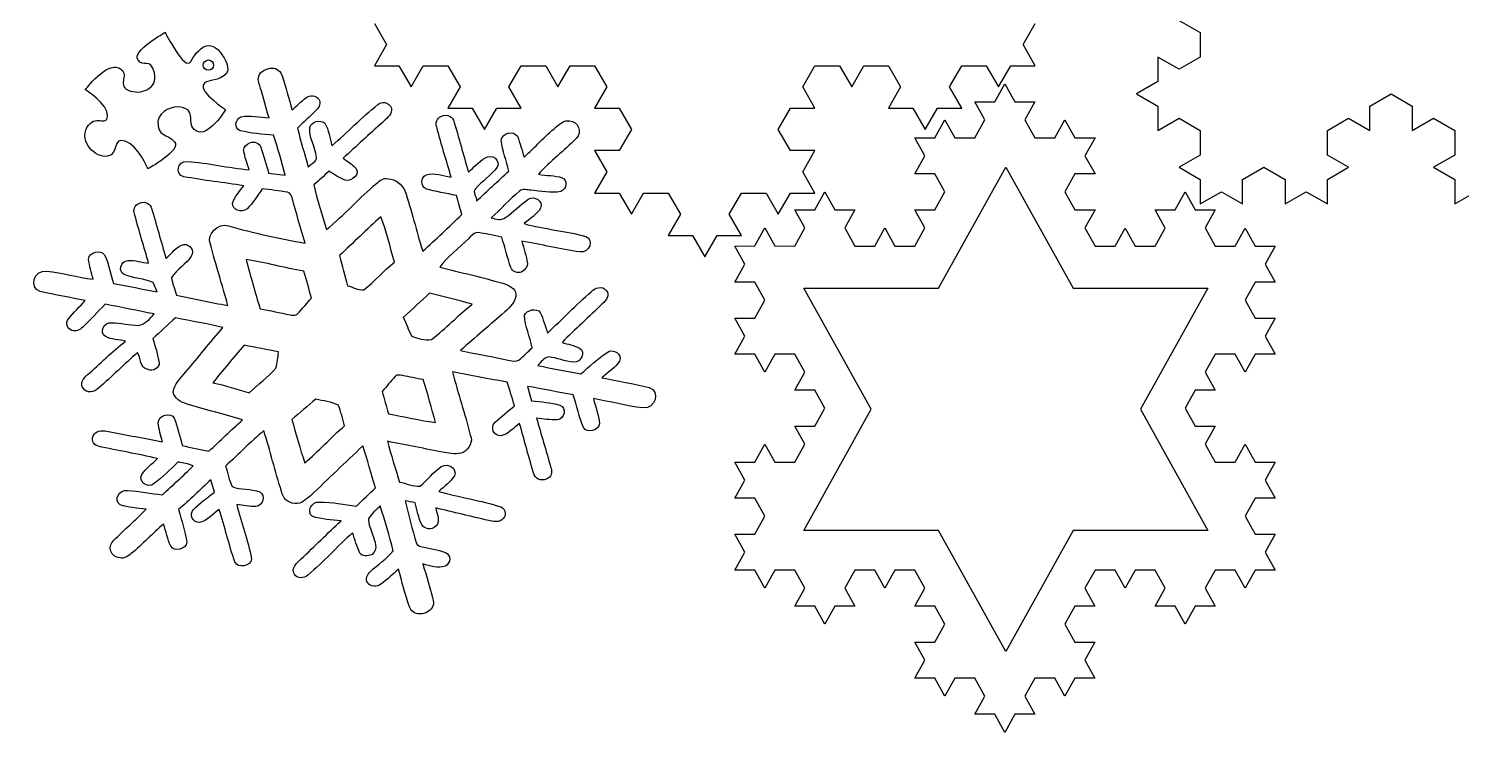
# Model space of a CAD drawing. Extents: x 0 to 244, y 143 to 297.
# Drawn here: x 0.2 to 121.4, y 142.6 to 202.1 of the extents above; entities that cross this region are included whole.
import ezdxf

# ---------------------------------------------------------------- set-up
doc = ezdxf.new("R2010")
doc.units = 0
doc.layers.add('Layer_1', color=7, linetype='CONTINUOUS')

msp = doc.modelspace()

# ---------------------------------------------------------------- linework, layer by layer
at = {"layer": 'Layer_1', "color": 7}
for points in [[(29.432097, 198.974301), (31.503489, 198.974301), (32.539185, 197.180134), (33.574881, 198.974301), (35.646273, 198.974301), (36.681968, 197.180134), (35.646273, 195.385199), (37.717664, 195.385199), (38.75336, 193.591032), (39.789056, 195.385199), (41.860448, 195.385199), (40.824752, 197.180134), (41.860448, 198.974301), (43.93184, 198.974301), (44.967536, 197.180134), (46.003232, 198.974301), (48.074623, 198.974301), (49.110319, 197.180134), (48.074623, 195.385199), (50.146015, 195.385199), (51.181711, 193.591032), (50.146015, 191.796864), (48.074623, 191.796864), (49.110319, 190.002697), (48.074623, 188.207762), (50.146015, 188.207762), (51.181711, 186.413595), (52.217407, 188.207762), (54.288799, 188.207762), (55.324495, 186.413595), (54.288799, 184.619428), (56.360191, 184.619428), (57.395886, 182.82526), (58.431582, 184.619428), (60.502974, 184.619428), (59.467278, 186.413595), (60.502974, 188.207762), (62.574366, 188.207762), (63.610062, 186.413595), (64.645758, 188.207762), (66.71715, 188.207762), (65.681454, 190.002697), (66.71715, 191.796864), (64.645758, 191.796864), (63.610062, 193.591032), (64.645758, 195.385199), (66.71715, 195.385199), (65.681454, 197.180134), (66.71715, 198.974301), (68.788541, 198.974301), (69.824237, 197.180134), (70.859933, 198.974301), (72.931325, 198.974301), (73.967021, 197.180134), (72.931325, 195.385199), (75.002717, 195.385199), (76.038413, 193.591032), (77.074109, 195.385199), (79.1455, 195.385199), (78.109804, 197.180134), (79.1455, 198.974301), (81.216892, 198.974301), (82.252588, 197.180134), (83.288284, 198.974301), (85.359676, 198.974301), (84.32398, 200.768468), (85.359676, 202.563403)], [(29.432097, 202.563403), (30.467793, 200.768468), (29.432097, 198.974301)], [(97.522684, 202.818023), (99.316851, 201.782327), (99.316851, 199.710936), (97.522684, 198.67524), (95.727749, 199.710936), (95.727749, 197.639544), (93.933582, 196.603848), (95.727749, 195.568152), (95.727749, 193.49676), (97.522684, 194.532456), (99.316851, 193.49676), (99.316851, 191.425368), (97.522684, 190.389672), (99.316851, 189.353977), (99.316851, 187.282585), (101.111019, 188.318281), (102.905953, 187.282585), (102.905953, 189.353977), (104.700121, 190.389672), (106.494288, 189.353977), (106.494288, 187.282585), (108.288455, 188.318281), (110.08339, 187.282585), (110.08339, 189.353977), (111.877557, 190.389672), (110.08339, 191.425368), (110.08339, 193.49676), (111.877557, 194.532456), (113.671725, 193.49676), (113.671725, 195.568152), (115.465892, 196.603848), (117.260827, 195.568152), (117.260827, 193.49676), (119.054994, 194.532456), (120.849161, 193.49676), (120.849161, 191.425368), (119.054994, 190.389672), (120.849161, 189.353977), (120.849161, 187.282585), (122.643329, 188.318281)], [(4.976192, 196.951611), (4.976192, 196.951611)], [(75.169275, 183.728237), (76.016245, 185.252239), (75.169275, 186.775999), (76.862989, 186.775999), (77.710649, 188.299274), (76.863218, 189.823032), (75.169503, 189.823197), (76.016475, 191.346473), (75.168585, 192.8712), (76.862511, 192.871034), (77.709714, 194.395035), (78.556456, 192.871277), (80.250614, 192.871112), (81.097586, 194.395111), (80.250614, 195.918871), (81.944556, 195.918871), (82.791282, 197.442389), (83.638485, 195.918871), (85.332428, 195.918871), (84.485456, 194.395111), (85.332428, 192.871112), (87.026585, 192.871277), (87.873327, 194.395035), (88.7203, 192.871034), (90.414453, 192.8712), (89.566568, 191.346473), (90.413537, 189.823197), (88.719823, 189.823032), (87.872392, 188.299274), (88.720069, 186.775999), (90.413999, 186.775999), (89.567022, 185.252239), (90.413999, 183.728237), (92.107936, 183.727494), (92.954897, 185.251252), (93.801866, 183.727494), (95.495333, 183.726314), (96.34231, 185.250797), (95.495564, 186.774557), (97.189047, 186.774392), (98.036008, 188.299362), (98.882977, 186.77536), (100.576906, 186.775195), (99.729945, 185.251677), (100.576906, 183.727434), (102.271075, 183.727599), (103.118052, 185.251358), (103.964773, 183.727599), (105.658488, 183.727434), (104.811742, 182.203677), (105.658719, 180.679676), (103.964773, 180.679676), (103.117821, 179.156158), (103.96502, 177.631914), (105.658719, 177.632079), (104.811742, 176.108079), (105.65895, 174.584077), (103.964088, 174.58449), (103.11759, 173.06073), (102.270621, 174.58449), (100.576444, 174.584902), (99.730177, 173.060659), (100.576906, 171.537142), (98.883208, 171.537142), (98.036239, 170.013141), (98.882746, 168.488659), (100.576444, 168.488494), (99.729723, 166.964734), (100.575511, 165.440735), (102.26968, 165.4409), (103.11688, 166.964417), (103.963378, 165.441142), (105.658257, 165.441307), (104.811057, 163.917306), (105.658009, 162.393547), (103.964088, 162.393712), (103.117111, 160.869469), (103.964088, 159.345709), (105.658009, 159.345709), (104.811057, 157.821951), (105.657778, 156.298192), (103.963857, 156.298027), (103.117111, 154.774267), (102.270142, 156.298027), (100.576213, 156.298192), (99.729244, 154.773948), (100.576213, 153.250431), (98.882044, 153.250431), (98.035084, 151.726188), (97.188346, 153.251157), (95.494648, 153.250992), (96.3416, 154.774752), (95.494648, 156.298995), (93.800933, 156.298253), (92.953972, 154.774735), (92.107004, 156.298253), (90.413305, 156.298253), (89.565396, 154.774735), (90.412142, 153.250975), (88.718673, 153.25081), (87.870766, 151.727777), (88.718198, 150.203776), (90.411894, 150.20361), (89.565173, 148.680334), (90.412827, 147.155608), (88.718903, 147.155773), (87.871702, 145.632013), (87.02496, 147.155773), (85.330803, 147.155773), (84.483831, 145.632013), (85.330803, 144.108253), (83.636859, 144.108253), (82.790133, 142.584496), (81.942932, 144.108253), (80.248987, 144.108253), (81.095959, 145.632013), (80.249217, 147.156016), (78.554813, 147.155603), (77.708088, 145.632328), (76.861346, 147.156088), (75.166942, 147.155923), (76.014849, 148.680408), (75.167878, 150.203684), (76.861823, 150.203684), (77.709025, 151.727926), (76.861823, 153.251201), (75.167878, 153.251201), (76.014849, 154.775203), (75.167878, 156.29872), (73.473706, 156.299463), (72.626519, 154.77619), (71.779546, 156.299463), (70.08606, 156.300643), (69.239105, 154.776401), (70.08583, 153.252641), (68.392592, 153.252641), (67.545391, 151.727917), (66.698435, 153.251916), (65.004491, 153.252081), (65.851464, 154.775597), (65.004491, 156.299599), (63.310334, 156.299599), (62.463362, 154.775597), (61.61662, 156.299599), (59.922922, 156.299599), (60.769648, 157.823599), (59.922694, 159.347357), (61.61662, 159.347357), (62.463821, 160.871117), (61.61639, 162.395118), (59.922694, 162.395118), (60.769894, 163.91885), (59.922463, 165.443096), (61.617557, 165.442683), (62.463821, 166.965958), (63.310794, 165.442198), (65.005198, 165.442198), (65.851233, 166.965958), (65.004491, 168.489718), (66.698435, 168.489883), (67.545391, 170.01364), (66.698896, 171.537883), (65.005198, 171.538296), (65.851693, 173.062055), (65.005888, 174.586299), (63.311731, 174.585886), (62.464528, 173.062129), (61.618246, 174.585404), (59.923152, 174.585404), (60.770354, 176.109403), (59.923384, 177.633406), (61.617557, 177.633406), (62.464299, 179.157164), (61.617326, 180.681164), (59.923384, 180.681164), (60.770354, 182.204923), (59.923612, 183.72844), (61.617557, 183.728853), (62.464299, 185.252611), (63.311253, 183.728853), (65.005198, 183.72844), (65.85217, 185.253167), (65.005198, 186.776685), (66.699355, 186.77652), (67.546327, 188.300763), (68.393298, 186.775795), (70.086537, 186.77596), (69.239565, 185.2522), (70.086765, 183.727956), (71.780236, 183.728369), (72.627207, 185.252128), (73.474413, 183.728369), (75.169275, 183.728204), (75.169275, 183.728237)], [(20.486062, 189.8828), (21.882774, 189.709599)], [(11.049613, 179.859469), (10.707807, 180.648149)], [(42.391697, 171.856489), (42.740747, 170.642826)], [(15.892906, 162.904976), (15.59185, 163.95176)], [(33.686999, 152.664526), (33.686726, 152.664531)]]:
    msp.add_lwpolyline(points, dxfattribs=at)
at = {"layer": 'Layer_1', "color": 1}
for points in [[(15.821826, 199.033657), (15.821826, 199.033657)], [(82.871015, 149.409949), (77.173195, 159.661628), (65.779121, 159.661628), (71.476245, 169.912583), (65.779469, 180.16191), (77.174761, 180.16191), (82.871363, 190.411057), (88.568139, 180.16191), (99.96256, 180.16191), (94.265437, 169.911317), (99.961864, 159.661628), (88.568835, 159.661628), (82.871015, 149.409949), (82.871015, 149.409949)], [(28.543423, 180.02871), (28.543423, 180.02871)], [(22.814057, 177.904615), (22.814032, 177.90459)], [(34.268672, 175.827771), (34.268672, 175.827771)], [(18.850982, 171.295082), (18.850982, 171.295082)], [(34.614873, 168.798617), (34.614847, 168.79861)], [(23.544955, 165.368519), (23.54493, 165.368512)]]:
    msp.add_lwpolyline(points, dxfattribs=at)
at = {"layer": 'Layer_1', "color": 7}
for points in [[(9.405292, 199.492485), (8.933488, 200.21585), (11.721377, 201.811094), (11.721377, 201.811094)], [(11.721377, 201.811094), (11.721377, 201.811094), (13.419165, 198.451383), (13.901577, 199.330333)], [(13.901577, 199.330333), (14.486028, 200.393661), (15.513996, 201.484772), (16.581365, 199.848106)], [(4.976192, 196.951611), (4.976192, 196.951611), (6.752277, 199.310128), (7.800956, 198.791345)], [(10.818685, 198.377127), (10.479228, 199.725861), (9.876086, 198.769119), (9.405292, 199.492485)], [(16.581365, 199.848106), (16.581365, 199.848106), (17.49719, 198.629699), (16.70563, 198.113442)], [(7.800956, 198.791345), (8.850139, 198.272562), (7.591826, 197.379468), (8.608176, 196.912715)], [(8.608176, 196.912715), (9.62402, 196.445963), (11.158141, 197.028393), (10.818685, 198.377127)], [(16.70563, 198.113442), (15.91407, 197.597185), (15.232126, 197.889663), (14.934596, 197.328954)], [(19.805729, 197.045815), (19.728932, 197.386122), (19.524263, 197.733028), (19.654297, 198.086355)], [(19.654297, 198.086355), (19.76212, 198.516926), (20.316829, 198.7569), (20.75244, 198.77997)], [(20.75244, 198.77997), (21.200249, 198.797256), (21.53028, 198.474115), (21.633946, 198.113657)], [(21.633946, 198.113657), (21.929859, 197.158044), (22.20596, 196.198019), (22.462942, 195.231208)], [(6.854316, 194.732515), (6.941201, 195.705422), (4.976192, 196.951611), (4.976192, 196.951611)], [(14.934596, 197.328954), (14.638582, 196.767234), (16.84606, 195.2614), (16.84606, 195.2614)], [(20.516916, 194.572977), (20.260495, 195.391276), (20.081568, 196.233101), (19.805729, 197.045815)], [(23.640695, 196.276234), (23.968296, 196.528421), (24.516902, 196.482133), (24.725072, 196.161035)], [(13.042328, 195.484169), (12.391702, 195.599847), (11.305643, 195.211896), (11.114194, 194.29506)], [(14.357722, 193.468645), (13.378248, 194.106642), (14.536543, 195.168454), (13.042328, 195.484169)], [(16.84606, 195.2614), (16.84606, 195.2614), (15.337196, 192.831154), (14.357722, 193.468645)], [(22.462942, 195.231208), (22.858323, 195.577224), (23.230655, 195.944588), (23.640695, 196.276234)], [(24.505552, 195.210917), (24.003782, 194.685633), (23.452857, 194.210021), (22.933958, 193.707685)], [(24.725072, 196.161035), (24.972153, 195.85112), (24.757704, 195.469271), (24.505552, 195.210917)], [(25.844299, 192.212235), (27.161512, 193.343733), (28.350807, 194.601491), (29.721732, 195.692677)], [(29.721732, 195.692677), (30.185045, 196.095401), (30.94221, 195.742762), (30.895645, 195.209015)], [(30.895645, 195.209015), (30.853567, 194.769484), (30.408768, 194.487147), (30.108167, 194.17768)], [(5.115612, 193.747485), (5.802102, 194.957809), (6.770463, 193.770721), (6.854316, 194.732515)], [(11.114194, 194.29506), (11.048525, 192.926626), (11.924444, 193.274165), (12.52405, 192.537665)], [(18.088109, 193.480236), (17.561613, 193.663336), (17.615093, 194.445369), (18.142427, 194.662077)], [(18.142427, 194.662077), (18.944985, 194.837141), (19.730604, 194.597723), (20.516916, 194.572977)], [(23.974696, 193.744193), (24.07235, 194.283353), (24.861309, 194.433754), (25.244693, 194.125843)], [(25.244693, 194.125843), (25.580482, 193.544093), (25.671398, 192.850131), (25.844299, 192.212235)], [(30.108167, 194.17768), (28.992425, 193.187761), (27.912948, 192.152873), (26.785008, 191.168735)], [(34.749266, 193.689213), (34.611786, 193.984193), (34.618035, 194.410523), (34.957976, 194.619795)], [(34.957976, 194.619795), (35.353504, 194.928685), (35.985646, 194.779349), (36.116321, 194.361613)], [(36.116321, 194.361613), (36.594278, 192.919412), (36.953289, 191.434982), (37.392411, 189.981611)], [(44.81664, 193.808689), (45.132198, 194.029535), (45.50553, 194.4198), (45.936796, 194.311529)], [(45.936796, 194.311529), (46.713384, 194.283994), (47.026583, 193.36337), (46.524819, 192.838081)], [(6.863409, 191.329866), (5.840998, 191.12983), (4.430637, 192.540191), (5.115612, 193.747485)], [(8.336913, 192.604344), (7.211958, 192.972594), (7.88582, 191.520306), (6.863409, 191.329866)], [(20.905437, 193.107855), (19.953353, 193.19643), (18.996949, 193.249139), (18.088109, 193.480236)], [(21.882774, 189.709599), (21.595853, 190.85364), (21.270131, 191.986182), (20.905437, 193.107855)], [(22.933958, 193.707685), (23.179352, 192.598166), (23.52822, 191.527187), (23.841687, 190.43724)], [(24.534178, 191.227723), (24.474753, 192.093385), (23.880845, 192.862327), (23.974696, 193.744193)], [(35.920891, 189.558402), (35.545438, 190.937164), (35.095593, 192.302079), (34.749266, 193.689213)], [(40.167539, 192.668687), (40.194362, 193.271096), (41.234241, 193.530183), (41.530821, 193.011517)], [(41.530821, 193.011517), (41.769214, 192.438923), (41.914685, 191.831981), (42.101992, 191.253988)], [(42.101992, 191.253988), (43.021207, 192.085178), (43.860842, 192.994862), (44.81664, 193.808689)], [(46.524819, 192.838081), (45.499362, 191.790499), (44.281874, 190.882519), (43.310134, 189.794631)], [(10.262016, 190.25391), (10.262016, 190.25391), (9.461869, 192.23761), (8.336913, 192.604344)], [(12.52405, 192.537665), (13.125676, 191.802681), (10.262016, 190.25391), (10.262016, 190.25391)], [(18.36855, 191.819776), (18.360114, 192.105404), (18.644697, 192.326918), (18.890005, 192.462513)], [(18.839768, 190.18133), (18.645384, 190.710833), (18.475428, 191.265109), (18.36855, 191.819776)], [(18.890005, 192.462513), (19.264205, 192.625892), (19.702993, 192.418126), (19.818701, 192.089009)], [(19.818701, 192.089009), (20.069859, 191.36212), (20.293244, 190.626472), (20.486062, 189.8828)], [(38.775913, 191.167938), (39.363184, 191.615605), (40.168287, 190.939607), (39.82242, 190.384822)], [(40.818245, 190.063475), (40.590885, 190.927303), (40.285485, 191.782688), (40.167539, 192.668687)], [(13.309358, 189.592743), (12.549309, 189.745841), (12.733267, 190.951358), (13.597679, 190.874736)], [(13.597679, 190.874736), (15.374977, 190.772611), (17.069583, 190.331966), (18.839768, 190.18133)], [(23.841687, 190.43724), (24.08902, 190.675635), (24.564835, 190.864857), (24.534178, 191.227723)], [(26.785008, 191.168735), (27.129344, 190.88679), (27.543309, 190.6716), (27.829433, 190.335744)], [(37.392411, 189.981611), (37.845994, 190.381538), (38.251483, 190.831274), (38.775913, 191.167938)], [(39.82242, 190.384822), (39.321241, 189.711032), (38.54574, 189.219641), (37.99332, 188.577573)], [(18.373758, 188.831809), (16.688336, 189.090454), (14.977949, 189.282804), (13.309358, 189.592743)], [(25.594359, 190.054299), (25.167482, 189.671353), (24.743929, 189.281467), (24.317052, 188.898515)], [(26.942203, 189.308571), (26.435312, 189.460137), (26.045669, 189.803121), (25.594359, 190.054299)], [(27.829433, 190.335744), (28.281628, 189.861811), (27.551442, 189.130687), (26.942203, 189.308571)], [(29.644404, 189.050912), (29.901608, 189.254975), (30.233372, 189.523282), (30.58916, 189.421177)], [(30.58916, 189.421177), (31.265881, 189.411377), (31.722561, 188.908496), (32.00681, 188.432715)], [(33.775945, 188.563732), (33.375735, 188.820316), (33.307929, 189.490975), (33.810749, 189.75638)], [(33.810749, 189.75638), (34.535206, 189.98334), (35.221959, 189.645445), (35.920891, 189.558402)], [(38.06453, 187.530388), (38.993474, 188.364376), (39.886836, 189.238076), (40.818245, 190.063475)], [(43.310134, 189.794631), (43.977566, 189.670657), (44.692976, 189.712052), (45.331533, 189.505429)], [(45.331533, 189.505429), (45.797356, 189.277004), (45.71867, 188.557737), (45.222978, 188.340838)], [(17.433094, 187.362203), (17.594033, 187.900974), (18.049516, 188.34829), (18.373758, 188.831809)], [(19.931111, 188.556976), (19.539084, 187.979624), (19.177679, 187.372209), (18.661245, 186.861288)], [(22.082599, 188.272337), (21.376115, 188.422252), (20.651961, 188.466945), (19.931111, 188.556976)], [(22.504223, 187.720144), (22.432805, 187.931908), (22.367566, 188.233495), (22.082599, 188.272337)], [(24.317052, 188.898515), (24.589885, 187.620336), (25.010296, 186.373855), (25.373131, 185.112262)], [(25.373131, 185.112262), (26.879763, 186.353985), (28.164631, 187.789034), (29.644404, 189.050912)], [(32.00681, 188.432715), (32.590458, 186.732856), (32.997589, 184.991375), (33.520615, 183.283372)], [(36.370272, 187.995811), (35.51021, 188.203769), (34.616706, 188.313055), (33.775945, 188.563732)], [(36.832767, 186.387706), (36.679734, 186.919805), (36.535485, 187.457921), (36.370272, 187.995811)], [(37.99332, 188.577573), (37.682995, 188.265314), (38.148429, 187.861158), (38.06453, 187.530388)], [(41.716724, 188.367251), (40.867608, 187.65844), (40.144414, 186.856398), (39.324626, 186.118848)], [(42.679326, 188.44699), (42.372613, 188.451688), (41.985971, 188.602654), (41.716724, 188.367251)], [(42.431351, 187.652946), (42.98466, 188.072259), (43.748943, 187.505981), (43.490749, 186.93924)], [(45.222978, 188.340838), (44.369325, 188.160372), (43.519355, 188.381941), (42.679326, 188.44699)], [(9.171362, 186.333025), (9.033877, 186.628005), (9.055295, 187.058698), (9.395237, 187.267971)], [(9.395237, 187.267971), (9.78104, 187.574064), (10.407737, 187.423162), (10.538412, 187.005426)], [(10.538412, 187.005426), (11.011434, 185.580391), (11.355189, 184.096546), (11.820972, 182.660136)], [(18.661245, 186.861288), (18.175873, 186.498683), (17.376958, 186.788533), (17.433094, 187.362203)], [(23.566767, 183.968604), (23.206403, 185.221614), (22.835455, 186.458762), (22.504223, 187.720144)], [(40.519352, 186.133942), (41.211282, 186.583831), (41.73942, 187.203058), (42.431351, 187.652946)], [(43.490749, 186.93924), (43.208166, 186.384071), (42.552545, 186.046925), (42.096638, 185.618458)], [(10.32553, 182.262898), (9.964726, 183.627286), (9.510283, 184.971636), (9.171362, 186.333025)], [(15.574398, 183.887455), (15.184316, 184.658018), (16.175792, 185.737043), (17.087394, 185.423109)], [(33.520615, 183.283372), (34.650874, 184.296052), (35.746491, 185.331924), (36.832767, 186.387706)], [(39.324626, 186.118848), (39.712051, 186.016556), (40.138337, 185.84781), (40.519352, 186.133942)], [(42.096638, 185.618458), (43.802402, 185.142657), (45.627118, 185.021387), (47.332882, 184.545582)], [(17.087394, 185.423109), (19.214701, 184.836242), (21.379378, 184.361646), (23.566767, 183.968604)], [(37.387071, 184.346112), (36.58703, 183.539909), (35.629024, 182.849888), (34.977919, 181.928549)], [(38.093055, 184.86124), (37.798824, 184.785922), (37.607844, 184.530405), (37.387071, 184.346112)], [(40.225211, 184.472487), (39.528451, 184.625199), (38.825953, 184.802553), (38.093055, 184.86124)], [(40.977724, 181.912979), (40.684746, 182.748637), (40.472035, 183.614262), (40.225211, 184.472487)], [(47.332882, 184.545582), (48.047216, 184.25854), (47.646122, 183.097764), (46.80827, 183.228484)], [(5.244485, 182.624804), (5.271309, 183.227212), (6.311182, 183.4863), (6.607767, 182.967634)], [(11.820972, 182.660136), (12.286599, 183.091399), (12.616478, 183.707387), (13.299862, 183.85747)], [(13.299862, 183.85747), (13.849862, 183.885561), (14.236151, 183.322922), (13.9434, 182.876333)], [(17.031884, 178.705488), (16.574653, 180.441704), (16.002456, 182.142847), (15.574398, 183.887455)], [(46.80827, 183.228484), (45.164366, 183.452604), (43.551709, 183.86454), (41.914907, 184.137163)], [(41.914907, 184.137163), (42.082913, 183.516452), (42.281237, 182.891203), (42.390889, 182.253704)], [(5.637765, 180.914667), (5.496795, 181.478114), (5.317292, 182.041759), (5.244485, 182.624804)], [(6.607767, 182.967634), (6.973466, 182.208643), (7.10001, 181.338137), (7.370913, 180.54259)], [(8.267271, 181.309577), (7.728282, 181.572711), (7.946904, 182.418014), (8.562239, 182.511352)], [(8.562239, 182.511352), (9.170731, 182.519096), (9.748236, 182.366342), (10.32553, 182.262898)], [(13.9434, 182.876333), (13.542093, 182.184806), (12.690133, 181.761528), (12.279097, 181.067203)], [(34.977919, 181.928549), (36.754086, 181.50087), (38.540638, 181.072961), (40.292704, 180.582599)], [(41.906426, 181.539475), (41.53223, 181.376103), (41.083718, 181.581069), (40.977724, 181.912979)], [(42.390889, 182.253704), (42.399325, 181.968076), (42.180911, 181.683462), (41.906426, 181.539475)], [(1.153255, 179.88773), (0.178368, 180.202048), (0.617606, 181.723711), (1.698881, 181.588661)], [(1.698881, 181.588661), (3.050151, 181.503388), (4.300867, 181.059827), (5.637765, 180.914667)], [(10.707807, 180.648149), (9.949485, 180.978294), (9.028053, 180.970854), (8.267271, 181.309577)], [(12.279097, 181.067203), (12.32254, 180.550043), (12.557017, 180.059939), (12.680707, 179.556567)], [(4.973057, 179.113785), (3.708727, 179.37274), (2.403218, 179.568897), (1.153255, 179.88773)], [(7.370913, 180.54259), (8.600979, 180.32954), (9.817072, 180.081102), (11.049613, 179.859469)], [(12.680707, 179.556567), (14.132581, 179.267925), (15.572902, 178.945626), (17.031884, 178.705488)], [(40.292704, 180.582599), (40.792346, 180.419655), (41.356981, 180.181442), (41.417548, 179.641331)], [(41.417548, 179.641331), (41.400474, 179.041721), (40.926917, 178.563491), (40.466074, 178.15219)], [(44.088172, 176.352274), (45.305366, 177.538634), (46.513261, 178.725902), (47.776909, 179.860576)], [(47.776909, 179.860576), (48.087082, 180.209964), (48.737445, 180.373634), (49.040849, 179.977701)], [(49.040849, 179.977701), (49.414797, 179.592765), (49.047972, 179.132933), (48.713258, 178.832246)], [(3.544641, 177.569604), (3.963522, 178.126807), (4.512653, 178.591106), (4.973057, 179.113785)], [(6.654054, 178.808811), (6.018896, 178.161534), (5.403485, 177.482561), (4.753663, 176.849652)], [(10.786195, 177.976863), (9.419529, 178.262133), (8.037703, 178.537716), (6.654054, 178.808811)], [(42.123173, 177.873194), (42.311263, 178.317557), (43.177661, 178.532568), (43.471493, 178.096715)], [(48.713258, 178.832246), (47.595491, 177.739528), (46.417754, 176.678729), (45.314646, 175.571641)], [(3.828244, 176.583502), (3.418749, 176.725912), (3.283093, 177.234204), (3.544641, 177.569604)], [(6.669668, 176.07022), (6.15231, 176.40462), (6.509214, 177.311933), (7.203206, 177.242055)], [(7.203206, 177.242055), (7.974858, 177.231679), (8.700048, 177.017867), (9.4717, 177.007491)], [(9.4717, 177.007491), (10.053045, 177.109641), (10.437267, 177.579164), (10.786195, 177.976863)], [(12.616816, 177.665642), (11.976577, 177.072655), (11.324926, 176.487451), (10.694411, 175.897261)], [(16.603694, 176.824769), (15.307283, 177.195289), (13.932539, 177.337842), (12.616816, 177.665642)], [(40.466074, 178.15219), (39.221723, 177.060239), (37.954848, 175.988722), (36.722691, 174.890984)], [(42.797974, 175.127081), (42.565517, 176.045191), (42.214538, 176.933093), (42.123173, 177.873194)], [(43.471493, 178.096715), (43.736582, 177.541091), (43.888686, 176.936059), (44.088172, 176.352274)], [(4.753663, 176.849652), (4.511123, 176.631226), (4.147596, 176.46163), (3.828244, 176.583502)], [(8.372477, 175.689391), (7.809701, 175.815592), (7.167285, 175.804481), (6.669668, 176.07022)], [(10.694411, 175.897261), (10.889401, 175.219265), (11.093924, 174.535915), (11.218386, 173.846923)], [(13.474793, 173.083263), (14.531155, 174.316285), (15.549802, 175.583164), (16.603694, 176.824769)], [(5.140143, 172.821546), (6.224399, 173.774535), (7.244244, 174.779507), (8.372477, 175.689391)], [(9.391125, 174.71758), (8.263184, 173.733441), (7.21544, 172.681965), (6.0875, 171.697826)], [(10.280481, 173.281519), (9.561949, 173.400096), (9.670439, 174.258966), (9.391125, 174.71758)], [(36.722691, 174.890984), (38.096768, 174.579967), (39.49783, 174.367832), (40.874367, 174.04823)], [(41.680904, 174.099509), (42.073962, 174.416981), (42.422046, 174.78666), (42.797974, 175.127081)], [(45.314646, 175.571641), (45.802089, 175.414482), (46.335269, 175.314864), (46.798622, 175.095024)], [(46.798622, 175.095024), (47.323239, 174.772005), (46.970699, 173.849523), (46.269448, 173.908019)], [(46.912986, 172.926881), (47.648163, 173.519298), (48.309012, 174.180824), (49.095576, 174.704389)], [(49.095576, 174.704389), (49.64395, 175.140864), (50.442997, 174.547419), (50.170143, 173.995046)], [(11.218386, 173.846923), (11.273573, 173.435356), (10.670821, 173.059267), (10.280481, 173.281519)], [(40.874367, 174.04823), (41.125201, 174.018159), (41.447937, 173.921003), (41.680904, 174.099509)], [(44.174077, 174.340203), (43.767941, 174.251256), (43.509343, 173.902826), (43.264631, 173.618728)], [(43.264631, 173.618728), (44.468136, 173.351581), (45.685386, 173.131349), (46.912986, 172.926881)], [(46.269448, 173.908019), (45.548891, 173.923794), (44.89231, 174.295879), (44.174077, 174.340203)], [(50.170143, 173.995046), (49.858535, 173.394362), (49.162498, 173.054225), (48.687289, 172.58304)], [(4.816917, 171.66092), (4.462417, 172.051452), (4.793225, 172.526641), (5.140143, 172.821546)], [(12.408798, 171.364078), (12.469425, 172.031964), (13.048507, 172.551809), (13.474793, 173.083263)], [(40.678103, 172.217791), (39.121725, 172.467084), (37.589649, 172.796507), (36.042843, 173.085721)], [(36.042843, 173.085721), (36.507616, 171.286628), (37.107348, 169.526391), (37.552688, 167.721707)], [(41.293106, 170.193631), (41.09811, 170.871627), (40.892562, 171.545394), (40.678103, 172.217791)], [(48.687289, 172.58304), (50.010119, 172.303743), (51.369259, 172.089502), (52.684976, 171.761701)], [(6.0875, 171.697826), (5.745684, 171.348631), (5.096084, 171.239435), (4.816917, 171.66092)], [(13.585798, 170.355683), (13.056983, 170.510237), (12.513206, 170.817995), (12.408798, 171.364078)], [(46.263452, 171.130338), (44.972563, 171.335189), (43.692311, 171.654435), (42.391697, 171.856489)], [(47.122591, 168.371536), (46.741778, 169.256273), (46.568913, 170.214638), (46.263452, 171.130338)], [(52.684976, 171.761701), (53.659863, 171.447383), (53.24018, 169.914924), (52.158884, 170.049962)], [(11.127476, 168.794535), (11.147025, 169.385559), (12.250991, 169.735258), (12.501573, 169.156875)], [(18.276093, 169.010813), (16.72608, 169.49424), (15.143066, 169.883635), (13.585798, 170.355683)], [(39.651898, 168.81821), (40.166009, 169.300584), (40.749672, 169.739992), (41.293106, 170.193631)], [(42.740747, 170.642826), (43.539551, 170.538047), (44.37028, 170.499128), (45.133092, 170.2632)], [(45.133092, 170.2632), (45.715765, 170.031216), (45.557913, 169.109815), (44.90109, 169.01383)], [(52.158884, 170.049962), (50.724736, 170.167152), (49.366929, 170.586206), (47.963979, 170.81458)], [(47.963979, 170.81458), (48.154195, 170.116626), (48.395381, 169.431711), (48.485873, 168.714367)], [(11.518477, 167.149445), (11.362974, 167.690127), (11.195423, 168.228668), (11.127476, 168.794535)], [(12.501573, 169.156875), (12.789323, 168.412632), (12.957768, 167.627675), (13.179915, 166.855271)], [(15.422829, 166.366967), (16.383264, 167.237886), (17.300999, 168.154263), (18.276093, 169.010813)], [(40.163463, 167.667713), (39.513747, 167.620239), (39.212974, 168.403921), (39.651898, 168.81821)], [(41.716325, 168.722065), (41.211505, 168.353868), (40.80054, 167.832356), (40.163463, 167.667713)], [(42.968541, 164.368049), (42.493054, 165.801667), (42.143172, 167.274457), (41.716325, 168.722065)], [(44.90109, 169.01383), (44.314512, 169.003096), (43.741118, 169.104944), (43.163971, 169.17126)], [(43.163971, 169.17126), (43.532186, 167.781128), (43.9868, 166.436171), (44.335597, 165.040449)], [(48.485873, 168.714367), (48.45905, 168.111964), (47.419171, 167.85287), (47.122591, 168.371536)], [(6.067875, 166.797347), (5.607431, 166.897226), (5.42661, 167.443966), (5.714865, 167.796337)], [(5.714865, 167.796337), (5.988461, 168.163079), (6.554152, 168.10858), (6.9439, 168.034828)], [(6.9439, 168.034828), (8.466318, 167.757182), (9.991124, 167.444254), (11.518477, 167.149445)], [(20.077396, 168.11629), (18.968908, 167.137746), (17.915517, 166.114679), (16.838818, 165.098818)], [(21.58037, 162.947407), (21.035623, 164.658455), (20.612404, 166.402441), (20.077396, 168.11629)], [(37.552688, 167.721707), (37.812842, 167.183251), (37.456316, 166.58221), (36.94161, 166.248338)], [(11.085089, 165.743604), (9.437972, 166.161938), (7.722251, 166.390393), (6.067875, 166.797347)], [(13.179915, 166.855271), (13.918193, 166.66804), (14.672509, 166.522861), (15.422829, 166.366967)], [(28.466783, 166.81689), (26.970466, 165.429458), (25.517946, 164.013581), (24.029029, 162.600404)], [(29.533242, 163.280009), (29.13428, 164.44758), (28.863285, 165.657905), (28.466783, 166.81689)], [(35.358687, 166.269433), (33.746126, 166.567613), (32.154393, 166.88335), (30.556345, 167.20429)], [(30.556345, 167.20429), (30.826279, 166.04607), (31.225737, 164.913336), (31.546771, 163.76052)], [(36.94161, 166.248338), (36.416594, 166.060181), (35.86776, 166.183537), (35.358687, 166.269433)], [(9.764749, 164.394762), (10.098579, 164.91821), (10.631652, 165.306554), (11.085089, 165.743604)], [(12.841939, 165.460445), (12.165268, 164.847687), (11.536773, 164.180539), (10.791722, 163.622455)], [(11.506753, 162.678304), (12.352954, 163.507077), (13.270265, 164.271186), (14.087143, 165.128691)], [(14.087143, 165.128691), (13.69942, 165.305237), (13.258546, 165.366544), (12.841939, 165.460445)], [(16.838818, 165.098818), (17.033364, 164.5322), (17.125204, 163.912652), (17.412065, 163.391164)], [(33.305904, 163.412315), (33.936727, 163.928255), (34.396772, 164.608529), (35.098421, 165.061213)], [(35.098421, 165.061213), (35.685989, 165.434626), (36.468594, 164.882249), (36.205611, 164.29555)], [(44.335597, 165.040449), (44.473076, 164.745474), (44.471192, 164.303968), (44.131251, 164.094696)], [(10.791722, 163.622455), (10.204457, 163.174794), (9.411629, 163.828598), (9.764749, 164.394762)], [(15.59185, 163.95176), (14.68977, 163.097623), (13.790159, 162.250007), (12.868479, 161.4274)], [(31.546771, 163.76052), (32.133793, 163.659879), (32.687835, 163.364649), (33.305904, 163.412315)], [(36.205611, 164.29555), (35.893705, 163.769118), (35.342264, 163.391913), (34.896081, 162.966242)], [(44.131251, 164.094696), (43.735723, 163.785806), (43.099217, 163.950318), (42.968541, 164.368049)], [(7.919601, 161.843745), (7.350996, 162.209866), (7.818375, 163.148955), (8.544165, 163.041758)], [(8.544165, 163.041758), (9.547194, 162.995714), (10.51809, 162.784231), (11.506753, 162.678304)], [(14.132616, 161.429603), (14.656157, 161.989027), (15.303317, 162.428768), (15.892906, 162.904976)], [(17.412065, 163.391164), (18.09505, 163.030066), (19.02608, 163.251638), (19.730837, 162.924675)], [(19.730837, 162.924675), (20.250372, 162.655947), (20.041909, 161.771426), (19.414253, 161.683832)], [(22.703128, 161.956264), (22.099426, 161.968483), (21.662709, 162.441436), (21.58037, 162.947407)], [(24.029029, 162.600404), (23.660214, 162.308488), (23.236585, 161.858797), (22.703128, 161.956264)], [(27.90969, 161.728983), (28.457761, 162.23971), (28.997361, 162.763495), (29.533242, 163.280009)], [(34.896081, 162.966242), (36.626234, 162.47887), (38.431608, 162.196416), (40.13273, 161.663524)], [(7.38927, 158.83316), (8.281486, 159.721627), (9.236788, 160.563023), (10.116804, 161.457273)], [(10.116804, 161.457273), (9.378825, 161.570252), (8.602146, 161.594025), (7.919601, 161.843745)], [(12.868479, 161.4274), (13.100936, 160.509291), (13.430062, 159.607972), (13.562814, 158.670478)], [(14.676606, 160.337707), (14.058532, 160.290042), (13.737533, 161.009335), (14.132616, 161.429603)], [(16.311766, 161.44858), (15.777763, 161.071991), (15.340395, 160.519316), (14.676606, 160.337707)], [(17.624867, 156.997094), (17.120057, 158.459449), (16.77766, 159.975036), (16.311766, 161.44858)], [(19.414253, 161.683832), (18.859322, 161.672911), (18.323471, 161.787712), (17.787695, 161.856633)], [(17.787695, 161.856633), (18.185693, 160.326389), (18.756061, 158.826436), (19.025141, 157.268411)], [(24.205537, 160.844348), (23.644191, 161.221849), (24.102417, 162.156146), (24.825737, 162.057532)], [(24.825737, 162.057532), (25.877098, 162.099726), (26.884445, 161.852268), (27.90969, 161.728983)], [(29.928381, 161.734663), (29.593819, 161.396846), (29.188952, 161.075225), (28.934955, 160.676949)], [(31.023528, 157.926795), (30.719042, 159.205172), (30.320393, 160.481466), (29.928381, 161.734663)], [(32.872713, 162.006479), (32.585306, 162.053912), (32.3156, 162.117514), (32.035437, 162.176319)], [(32.035437, 162.176319), (32.359062, 160.977787), (32.614635, 159.750924), (33.008818, 158.563391)], [(33.454865, 160.153555), (33.150723, 160.735118), (33.062606, 161.382769), (32.872713, 162.006479)], [(39.085264, 160.508138), (37.596665, 160.851264), (36.109411, 161.202023), (34.623132, 161.573688)], [(34.623132, 161.573688), (34.673828, 161.067911), (35.095971, 160.474467), (34.628183, 160.014659)], [(40.13273, 161.663524), (40.603195, 161.492189), (40.621355, 160.828649), (40.206223, 160.551293)], [(11.593461, 160.206545), (10.639982, 159.42126), (9.829499, 158.483449), (8.86136, 157.712529)], [(12.199532, 158.327647), (11.931826, 158.92898), (11.805288, 159.579851), (11.593461, 160.206545)], [(23.24686, 157.267083), (24.374502, 158.32547), (25.466466, 159.423837), (26.628221, 160.473447)], [(26.628221, 160.473447), (25.824482, 160.595393), (24.956307, 160.577078), (24.205537, 160.844348)], [(28.934955, 160.676949), (28.905253, 160.194502), (29.168857, 159.765529), (29.277786, 159.313666)], [(34.628183, 160.014659), (34.291303, 159.648303), (33.63649, 159.778331), (33.454865, 160.153555)], [(40.206223, 160.551293), (39.883562, 160.281944), (39.443229, 160.471706), (39.085264, 160.508138)], [(7.916605, 157.342263), (7.120569, 157.364187), (6.792423, 158.345575), (7.38927, 158.83316)], [(27.590545, 159.469014), (26.305126, 158.300208), (25.133173, 157.027533), (23.808701, 155.884661)], [(28.198501, 157.754915), (27.935877, 158.301956), (27.787562, 158.893812), (27.590545, 159.469014)], [(29.277786, 159.313666), (29.452753, 158.778584), (29.815486, 158.101696), (29.21138, 157.602731)], [(8.86136, 157.712529), (8.601691, 157.517053), (8.262669, 157.237365), (7.916605, 157.342263)], [(13.562814, 158.670478), (13.535991, 158.068079), (12.496117, 157.808986), (12.199532, 158.327647)], [(29.21138, 157.602731), (28.885668, 157.490447), (28.401746, 157.450975), (28.198501, 157.754915)], [(29.092393, 156.188757), (29.722914, 156.778947), (30.463854, 157.273352), (31.023528, 157.926795)], [(33.008818, 158.563391), (33.043522, 158.40612), (33.236497, 158.36043), (33.377882, 158.308172)], [(33.377882, 158.308172), (34.062599, 158.124123), (34.79429, 158.051746), (35.445198, 157.802217)], [(35.445198, 157.802217), (35.930322, 157.616516), (35.933025, 156.904228), (35.447218, 156.653)], [(19.025141, 157.268411), (18.998469, 156.628879), (17.865725, 156.415916), (17.624867, 156.997094)], [(22.67237, 155.952067), (22.317425, 156.453973), (22.895315, 156.915088), (23.24686, 157.267083)], [(31.4642, 156.394548), (30.981591, 155.949107), (30.533215, 155.504965), (29.991958, 155.116994)], [(32.395604, 153.213036), (32.031188, 154.260452), (31.767796, 155.338934), (31.4642, 156.394548)], [(35.447218, 156.653), (34.793451, 156.399928), (34.14524, 156.66674), (33.540942, 156.827476)], [(33.540942, 156.827476), (33.842235, 155.743322), (34.232949, 154.689359), (34.424802, 153.583019)], [(23.808701, 155.884661), (23.478928, 155.566809), (22.890415, 155.596643), (22.67237, 155.952067)], [(28.872878, 155.238643), (28.635526, 155.551357), (28.830547, 155.927608), (29.092393, 156.188757)], [(29.991958, 155.116994), (29.647375, 154.850637), (29.083528, 154.90895), (28.872878, 155.238643)], [(33.259663, 152.607409), (32.826517, 152.575737), (32.511318, 152.883925), (32.395604, 153.213036)], [(34.424802, 153.583019), (34.477519, 153.180035), (34.111113, 152.804794), (33.686999, 152.664526)], [(33.686726, 152.664531), (33.545357, 152.617755), (33.402093, 152.597281), (33.259663, 152.607409)]]:
    msp.add_open_spline(points, degree=3, dxfattribs=at)
at = {"layer": 'Layer_1', "color": 1}
for points in [[(14.952044, 199.033657), (14.952044, 199.273843), (15.146751, 199.468551), (15.386937, 199.468551)], [(15.386937, 198.598769), (15.146751, 198.598769), (14.952044, 198.793477), (14.952044, 199.033657)], [(15.386937, 199.468551), (15.627118, 199.468551), (15.821826, 199.273843), (15.821826, 199.033657)], [(15.821826, 199.033657), (15.821826, 198.793477), (15.627118, 198.598769), (15.386937, 198.598769)], [(29.985447, 186.208833), (28.79945, 185.133664), (27.651971, 184.007221), (26.480633, 182.917683)], [(31.124021, 182.364177), (30.775719, 183.64853), (30.469925, 184.963641), (29.985447, 186.208833)], [(23.46245, 181.589733), (21.820712, 181.879524), (20.228929, 182.333132), (18.577609, 182.582995)], [(18.577609, 182.582995), (18.945823, 181.192861), (19.348347, 179.809358), (19.757963, 178.421841)], [(26.480633, 182.917683), (26.695815, 182.059649), (26.916431, 181.21057), (27.14859, 180.366709)], [(28.543423, 180.02871), (29.480218, 180.725571), (30.192172, 181.650156), (31.124021, 182.364177)], [(24.112555, 179.329286), (23.907527, 180.078733), (23.689366, 180.837287), (23.46245, 181.589733)], [(27.14859, 180.366709), (27.606569, 180.275412), (28.04961, 179.951734), (28.543423, 180.02871)], [(34.112234, 179.741355), (33.372562, 179.054727), (32.629945, 178.367051), (31.878084, 177.68621)], [(37.700306, 178.802212), (36.52568, 179.152005), (35.313421, 179.445661), (34.112234, 179.741355)], [(19.757963, 178.421841), (20.612944, 178.268174), (21.454301, 178.079508), (22.304494, 177.905877)], [(22.948289, 178.008905), (23.350631, 178.440553), (23.722407, 178.891856), (24.112555, 179.329286)], [(34.268672, 175.827771), (35.479648, 176.742866), (36.508934, 177.855582), (37.700306, 178.802212)], [(22.304494, 177.905877), (22.461593, 177.881368), (22.659706, 177.842345), (22.814057, 177.904615)], [(22.814032, 177.90459), (22.865471, 177.925377), (22.908918, 177.962734), (22.948289, 178.008905)], [(31.878084, 177.68621), (32.143032, 177.167711), (32.29502, 176.601131), (32.596399, 176.102404)], [(32.596399, 176.102404), (33.096188, 175.902334), (33.704457, 175.70267), (34.268672, 175.827771)], [(18.425434, 175.344803), (17.504638, 174.299441), (16.643802, 173.226251), (15.759583, 172.163535)], [(21.334183, 174.768757), (20.37193, 174.965911), (19.382899, 175.127691), (18.425434, 175.344803)], [(21.091573, 173.384932), (21.238297, 173.826691), (21.243495, 174.315235), (21.334183, 174.768757)], [(18.850982, 171.295082), (19.544196, 172.033395), (20.425217, 172.626469), (21.091573, 173.384932)], [(15.759583, 172.163535), (16.814445, 171.937263), (17.820206, 171.584035), (18.850982, 171.295082)], [(31.179915, 172.689133), (30.80428, 172.274458), (30.463859, 171.837149), (30.097943, 171.425271)], [(31.812926, 172.772633), (31.603468, 172.805311), (31.325205, 172.879595), (31.179915, 172.689133)], [(33.572059, 172.424428), (32.975317, 172.522275), (32.404884, 172.654825), (31.812926, 172.772633)], [(34.614847, 168.79861), (34.276532, 170.011502), (33.939551, 171.219927), (33.572059, 172.424428)], [(30.097943, 171.425271), (30.268419, 170.795976), (30.443643, 170.166239), (30.623823, 169.539737)], [(24.470085, 170.775808), (23.790793, 170.208756), (23.128727, 169.630506), (22.454375, 169.046294)], [(26.392132, 170.260924), (25.811636, 170.558579), (25.106031, 170.614898), (24.470085, 170.775808)], [(26.909041, 168.52064), (26.750906, 169.107024), (26.606101, 169.699891), (26.392132, 170.260924)], [(22.454375, 169.046294), (22.807334, 167.819033), (23.133642, 166.578997), (23.544955, 165.368519)], [(23.54493, 165.368512), (24.694642, 166.386786), (25.759329, 167.502367), (26.909041, 168.52064)], [(30.623823, 169.539737), (31.95623, 169.300367), (33.260845, 168.966729), (34.614873, 168.798617)]]:
    msp.add_open_spline(points, degree=3, dxfattribs=at)

doc.saveas('drawing.dxf')
